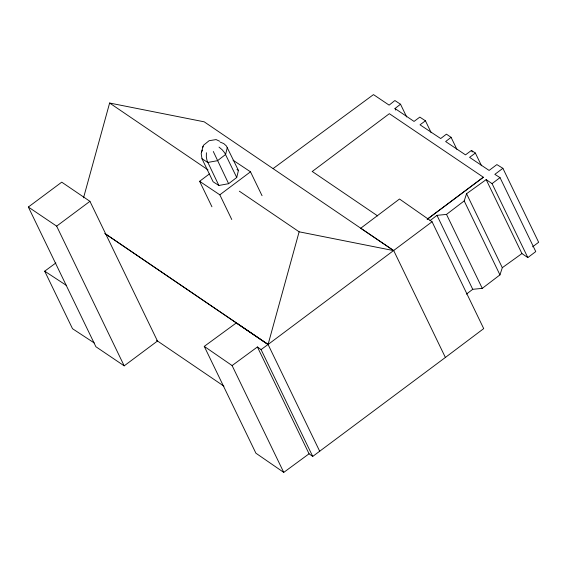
<?xml version="1.0" encoding="UTF-8"?>
<svg xmlns="http://www.w3.org/2000/svg" width="567" height="567" viewBox="0 0 567 567"><rect width="100%" height="100%" fill="white"/><g stroke="black" fill="none" stroke-linecap="round" stroke-linejoin="round"><path stroke-width="0.85" d="M206.395 152.75L206.331 156.967L207.083 160.801L218.862 185.473L228.629 183.694L236.73 177.485L238.431 170.454L226.41 145.974L223.767 143.586L220.23 142.133M202.738 147.448L203.546 145.202L209.124 140.708L216.105 139.588L219.677 141.254M203 146.236L201.2 153.664L201.987 158.753L213.107 181.766L218.862 185.473M227.31 147.448L225.609 154.479L217.508 160.688L207.742 162.46L201.987 158.753M83.54 197.805L109.622 103.031L204.191 121.82L393.732 250.628L445.378 357.458L312.722 456.428L309.058 453.798L257.411 346.969L232.101 365.566L204.262 346.373L236.326 322.921L268.078 344.481L319.724 451.311M257.411 346.969L261.075 349.591L268.078 344.481L299.128 231.804L239.345 191.185M429.963 220.669L436.98 215.347L446.505 214.404L464.196 200.924L466.563 193.723L486.174 179.619L492.064 183.616L527.82 257.581L535.772 251.585L500.023 177.62L494.835 174.36L502.894 168.314L538.65 242.279L532.604 246.808M466.421 294.103L472.736 289.312L482.262 288.369L499.952 274.889L502.312 267.688L521.931 253.577L527.82 257.581M201.604 151.878L202.32 150.135M312.219 171.461L377.643 215.914M456.846 149.256L451.084 137.32L445.641 141.552L465.507 154.869L471.453 150.404L475.373 153.047L481.525 165.777M395.745 110.097L394.979 108.51L400.522 104.236L406.674 116.958M211.938 206.785L199.619 181.298L209.336 173.977M445.378 357.458L483.708 328.605L432.061 221.768L268.078 344.481L104.994 233.583M492.064 183.616L500.023 177.62M199.619 181.298L219.819 194.814L250.494 171.815L262.046 195.707M312.24 171.496L389.352 113.684L483.36 177.23L427.135 219.323L483.304 177.273M475.373 153.047L469.596 157.364L489.101 170.426L496.883 164.586L502.894 168.314M28.35 207.026L61.739 182.163L89.933 201.328L157.47 341.029L124.187 365.85L95.887 346.728L28.35 207.026L56.65 226.141L124.187 365.85M56.65 226.141L89.933 201.328M431.211 132.735L425.441 120.806L420.019 124.811L440.694 138.532L446.435 134.159L451.084 137.32M94.207 342.943L72.512 328.711L44.701 271.182L55.864 262.946M273.174 168.527L373.483 94.604L389.125 105.136L394.894 100.536L400.522 104.236M204.262 346.373L255.908 453.203L283.748 472.396L309.058 453.798M299.128 231.804L393.732 250.628L360.732 228.232L399.508 199.017L432.061 221.768M236.978 169.554L238.431 170.454M425.441 120.806L419.821 117.107L414.045 121.423L394.979 108.51M44.701 271.182L66.396 285.414M233.065 160.22L250.494 171.815M109.622 103.031L207.997 169.88M156.641 340.42L223.922 386.17M104.966 233.54L268.078 344.481M219.025 147.108L222.25 149.851L224.73 152.92L236.73 177.485M486.174 179.619L521.931 253.577M471.453 150.404L472.226 151.991M466.563 193.723L502.312 267.688M464.196 200.924L499.952 274.889M446.505 214.404L482.262 288.369M436.98 215.347L472.736 289.312M228.629 183.694L213.298 151.495M219.819 194.814L231.754 219.507M261.075 349.591L312.722 456.428M232.101 365.566L283.748 472.396"/></g></svg>
